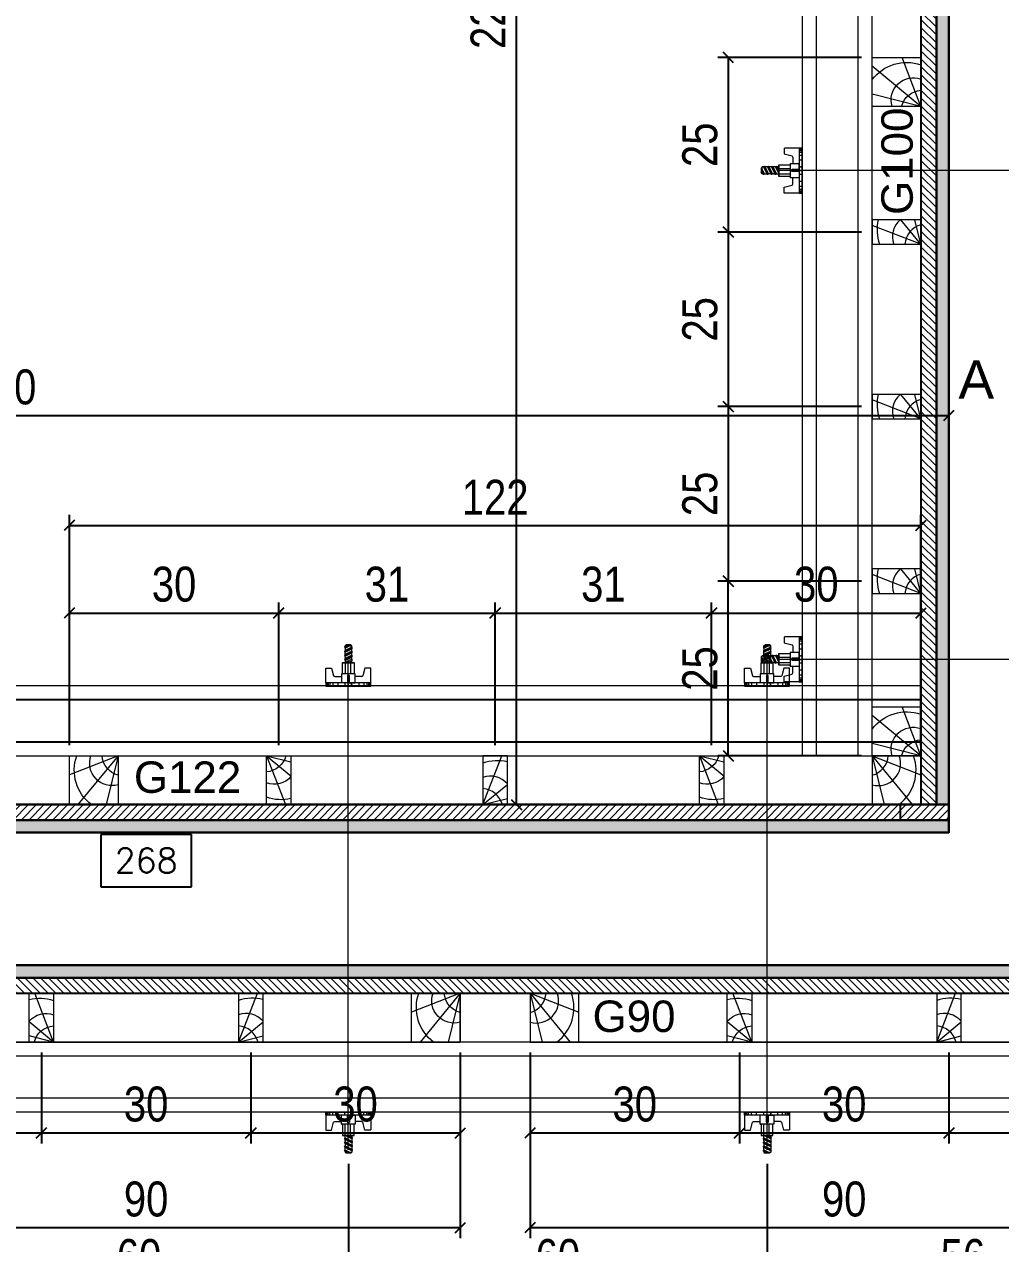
# Model space of a CAD drawing. Extents: x 28748 to 35002, y 14885 to 43501.
# Drawn here: x 34218.2 to 34497.9, y 25573.7 to 25922.9 of the extents above; entities that cross this region are included whole.
import ezdxf
from ezdxf.enums import TextEntityAlignment as Align

# ---------------------------------------------------------------- set-up
doc = ezdxf.new("R2010")
doc.units = 0
for name, color, linetype, lineweight in [('CONCRETO', 251, 'Continuous', 25), ('Hachura', 251, 'Continuous', 9), ('Madeira', 126, 'Continuous', 18), ('Perfil Metálico', 224, 'Continuous', 18), ('Texto Seção', 7, 'Continuous', 15)]:
    doc.layers.add(name, color=color, linetype=linetype, lineweight=lineweight)
for name, color, linetype in [('COTA', 241, 'Continuous'), ('MEIO_PONT', 93, 'Continuous'), ('Painéis', 200, 'Continuous'), ('SARRAFO', 251, 'Continuous'), ('TEXTO_GERAL', 7, 'Continuous')]:
    doc.layers.add(name, color=color, linetype=linetype)
doc.styles.add('ARIAL', font='arial.ttf')
doc.styles.add('COTA TECNICA 2X', font='techl___.ttf', dxfattribs={"height": 10})
doc.styles.add('ROMANS', font='romans.shx')
doc.styles.add('SANSSERIF', font='sas_____.pfb')
doc.dimstyles.new('Cota Seção interna', dxfattribs={"dimtxt": 7, "dimasz": 6, "dimexe": 0.18, "dimexo": 2, "dimgap": -4, "dimtad": 3, "dimdec": 1, "dimlfac": 0.5, "dimzin": 12, "dimdsep": 46, "dimtxsty": 'ROMANS', "dimblk": 'ARCHTICK', "dimcen": 0.09, "dimse1": 1, "dimse2": 1, "dimsd1": 1, "dimsd2": 1, "dimclrd": 180, "dimclre": 5, "dimclrt": 1, "dimadec": 0, "dimazin": 3, "dimtfac": 1, "dimtdec": 1, "dimtofl": 0, "dimtmove": 0, "dimatfit": 3, "dimldrblk": 'ARCHTICK', "dimfxl": 1, "dimtolj": 1, "dimtzin": 0, "dimarcsym": 0})
doc.dimstyles.new('SECAO PILAR', dxfattribs={"dimtxt": 10, "dimasz": 3, "dimexe": 3, "dimexo": 3, "dimgap": 3, "dimtad": 1, "dimdec": 1, "dimlfac": 0.5, "dimzin": 12, "dimdsep": 46, "dimtxsty": 'COTA TECNICA 2X', "dimblk1": 'OBLIQUE', "dimblk2": 'OBLIQUE', "dimsah": 1, "dimcen": 0.9, "dimclrd": 256, "dimclre": 256, "dimclrt": 256, "dimadec": 1, "dimazin": 3, "dimtfac": 1, "dimtdec": 1, "dimtmove": 0, "dimatfit": 3, "dimfxl": 1, "dimtolj": 1, "dimtzin": 12, "dimarcsym": 0})

# ---------------------------------------------------------------- blocks, each defined once
blk = doc.blocks.new('*D1971')
at = {"layer": 'COTA', "color": 180, "lineweight": -2, "transparency": 16777216}
for p, q in [((34266.11, 25690.92), (34240.11, 25690.92)), ((34240.11, 25690.92), (34240.11, 25675.92)), ((34266.11, 25675.92), (34266.11, 25690.92)), ((34240.11, 25675.92), (34266.11, 25675.92))]:
    blk.add_line(p, q, dxfattribs=at)
at = {"layer": 'Defpoints', "color": 0, "transparency": 16777216}
for p in [(33985.11, 25671.92), (33985.11, 25653.43), (34521.11, 25653.43)]:
    blk.add_point(p, dxfattribs=at)
at = {"layer": 'COTA', "color": 1, "transparency": 16777216, "insert": (34253.11, 25683.42), "char_height": 7, "attachment_point": 5, "style": 'ROMANS'}
blk.add_mtext('\\A1;268', dxfattribs=at)
blk = doc.blocks.new('_ArchTick')
at = {"color": 0, "linetype": 'ByBlock', "const_width": 0.15}
blk.add_lwpolyline([(-0.5, -0.5), (0.5, 0.5)], dxfattribs=at)
blk = doc.blocks.new('_Oblique')
at = {"color": 0, "linetype": 'ByBlock', "lineweight": -2}
blk.add_line((-0.5, -0.5), (0.5, 0.5), dxfattribs=at)
blk = doc.blocks.new('*D1972')
at = {"layer": 'COTA', "lineweight": -2, "transparency": 16777216}
for p, q in [((33963.11, 25642.43), (33963.11, 25541.28)), ((34543.11, 25642.43), (34543.11, 25541.28)), ((34543.11, 25544.28), (33963.11, 25544.28))]:
    blk.add_line(p, q, dxfattribs=at)
at = {"layer": 'Defpoints', "color": 0, "transparency": 16777216}
for p in [(33963.11, 25645.43), (34543.11, 25645.43), (33963.11, 25544.28)]:
    blk.add_point(p, dxfattribs=at)
at = {"layer": 'COTA', "lineweight": -2, "transparency": 16777216, "xscale": 3, "yscale": 3, "zscale": 3, "rotation": 180}
blk.add_blockref('_Oblique', (33963.11, 25544.28), dxfattribs=at)
at = {"layer": 'COTA', "lineweight": -2, "transparency": 16777216, "xscale": 3, "yscale": 3, "zscale": 3}
blk.add_blockref('_Oblique', (34543.11, 25544.28), dxfattribs=at)
at = {"layer": 'COTA', "transparency": 16777216, "insert": (34253.11, 25552.42), "char_height": 10, "attachment_point": 5, "style": 'COTA TECNICA 2X'}
blk.add_mtext('\\A1;290 PAINEL', dxfattribs=at)
blk = doc.blocks.new('*D1973')
at = {"layer": 'COTA', "lineweight": -2, "transparency": 16777216}
for p, q in [((33963.11, 25702.43), (33963.11, 25813.91)), ((34483.11, 25702.43), (34483.11, 25813.91)), ((33963.11, 25810.91), (34483.11, 25810.91))]:
    blk.add_line(p, q, dxfattribs=at)
at = {"layer": 'Defpoints', "color": 0, "transparency": 16777216}
for p in [(34483.11, 25810.91), (33963.11, 25699.43), (34483.11, 25699.43)]:
    blk.add_point(p, dxfattribs=at)
at = {"layer": 'COTA', "lineweight": -2, "transparency": 16777216, "xscale": 3, "yscale": 3, "zscale": 3, "rotation": 180}
blk.add_blockref('_Oblique', (33963.11, 25810.91), dxfattribs=at)
at = {"layer": 'COTA', "lineweight": -2, "transparency": 16777216, "xscale": 3, "yscale": 3, "zscale": 3}
blk.add_blockref('_Oblique', (34483.11, 25810.91), dxfattribs=at)
at = {"layer": 'COTA', "transparency": 16777216, "insert": (34212.11, 25819.01), "char_height": 10, "attachment_point": 5, "style": 'COTA TECNICA 2X'}
blk.add_mtext('\\A1;260', dxfattribs=at)
blk = doc.blocks.new('*D1912')
at = {"layer": 'COTA', "lineweight": -2, "transparency": 16777216}
for p, q in [((34480.11, 26151.43), (34356.24, 26151.43)), ((34359.24, 25699.43), (34359.24, 26151.43)), ((34480.11, 25699.43), (34356.24, 25699.43))]:
    blk.add_line(p, q, dxfattribs=at)
at = {"layer": 'Defpoints', "color": 0, "transparency": 16777216}
for p in [(34359.24, 26151.43), (34483.11, 26151.43), (34483.11, 25699.43)]:
    blk.add_point(p, dxfattribs=at)
at = {"layer": 'COTA', "lineweight": -2, "transparency": 16777216, "xscale": 3, "yscale": 3, "zscale": 3}
for p, rotation in [((34359.24, 26151.43), 90), ((34359.24, 25699.43), 270)]:
    blk.add_blockref('_Oblique', p, dxfattribs=dict(at, rotation=rotation))
at = {"layer": 'COTA', "transparency": 16777216, "insert": (34351.14, 25925.43), "char_height": 10, "attachment_point": 5, "rotation": 90, "style": 'COTA TECNICA 2X'}
blk.add_mtext('\\A1;226', dxfattribs=at)
blk = doc.blocks.new('PONTALETE')
at = {"layer": 'Madeira'}
for q in [(2.71, 7), (7, 5.76), (7, 1.74)]:
    blk.add_line((0, 0), q, dxfattribs=at)
blk.add_lwpolyline([(0, 0), (7, 0), (7, 7), (0, 7)], close=True, dxfattribs=at)
for centre, radius, start, end in [((2.04, 0.06), 6.23, 37.2818, 109.0913), ((1.09, 0.9), 3.19, 343.603, 109.9847), ((-0.21, -0.78), 3.09, 14.6322, 86.0383)]:
    blk.add_arc(centre, radius, start, end, dxfattribs=at)
blk = doc.blocks.new('MEIO PONTALETE')
at = {"layer": 'Madeira'}
for q in [(2.71, 7), (3.5, 2.88), (3.5, 0.87)]:
    blk.add_line((0, 0), q, dxfattribs=at)
blk.add_lwpolyline([(0, 0), (3.5, 0), (3.5, 7), (0, 7)], close=True, dxfattribs=at)
for centre, radius, start, end in [((2.04, 0.06), 6.23, 76.4499, 109.0913), ((1.09, 0.9), 3.19, 40.9063, 109.9847), ((-0.21, -0.78), 3.09, 14.6322, 86.0383)]:
    blk.add_arc(centre, radius, start, end, dxfattribs=at)
blk = doc.blocks.new('*D1112')
at = {"layer": 'COTA', "lineweight": -2, "transparency": 16777216}
for p, q in [((34163.11, 25628.43), (34163.11, 25602.4)), ((34223.11, 25628.43), (34223.11, 25602.4)), ((34163.11, 25605.4), (34223.11, 25605.4))]:
    blk.add_line(p, q, dxfattribs=at)
at = {"layer": 'Defpoints', "color": 0, "transparency": 16777216}
for p in [(34163.11, 25631.43), (34223.11, 25631.43), (34223.11, 25605.4)]:
    blk.add_point(p, dxfattribs=at)
at = {"layer": 'COTA', "lineweight": -2, "transparency": 16777216, "xscale": 3, "yscale": 3, "zscale": 3, "rotation": 180}
blk.add_blockref('_Oblique', (34163.11, 25605.4), dxfattribs=at)
at = {"layer": 'COTA', "lineweight": -2, "transparency": 16777216, "xscale": 3, "yscale": 3, "zscale": 3}
blk.add_blockref('_Oblique', (34223.11, 25605.4), dxfattribs=at)
at = {"layer": 'COTA', "transparency": 16777216, "insert": (34193.11, 25613.62), "char_height": 10, "attachment_point": 5, "style": 'COTA TECNICA 2X'}
blk.add_mtext('\\A1;30', dxfattribs=at)
blk = doc.blocks.new('*D1113')
at = {"layer": 'COTA', "lineweight": -2, "transparency": 16777216}
for p, q in [((34223.11, 25628.43), (34223.11, 25602.4)), ((34283.11, 25628.43), (34283.11, 25602.4)), ((34223.11, 25605.4), (34283.11, 25605.4))]:
    blk.add_line(p, q, dxfattribs=at)
at = {"layer": 'Defpoints', "color": 0, "transparency": 16777216}
for p in [(34223.11, 25631.43), (34283.11, 25631.43), (34283.11, 25605.4)]:
    blk.add_point(p, dxfattribs=at)
at = {"layer": 'COTA', "lineweight": -2, "transparency": 16777216, "xscale": 3, "yscale": 3, "zscale": 3, "rotation": 180}
blk.add_blockref('_Oblique', (34223.11, 25605.4), dxfattribs=at)
at = {"layer": 'COTA', "lineweight": -2, "transparency": 16777216, "xscale": 3, "yscale": 3, "zscale": 3}
blk.add_blockref('_Oblique', (34283.11, 25605.4), dxfattribs=at)
at = {"layer": 'COTA', "transparency": 16777216, "insert": (34253.11, 25613.62), "char_height": 10, "attachment_point": 5, "style": 'COTA TECNICA 2X'}
blk.add_mtext('\\A1;30', dxfattribs=at)
blk = doc.blocks.new('*D1114')
at = {"layer": 'COTA', "lineweight": -2, "transparency": 16777216}
for p, q in [((34283.11, 25628.43), (34283.11, 25602.4)), ((34343.11, 25628.43), (34343.11, 25602.4)), ((34283.11, 25605.4), (34343.11, 25605.4))]:
    blk.add_line(p, q, dxfattribs=at)
at = {"layer": 'Defpoints', "color": 0, "transparency": 16777216}
for p in [(34283.11, 25631.43), (34343.11, 25631.43), (34343.11, 25605.4)]:
    blk.add_point(p, dxfattribs=at)
at = {"layer": 'COTA', "lineweight": -2, "transparency": 16777216, "xscale": 3, "yscale": 3, "zscale": 3, "rotation": 180}
blk.add_blockref('_Oblique', (34283.11, 25605.4), dxfattribs=at)
at = {"layer": 'COTA', "lineweight": -2, "transparency": 16777216, "xscale": 3, "yscale": 3, "zscale": 3}
blk.add_blockref('_Oblique', (34343.11, 25605.4), dxfattribs=at)
at = {"layer": 'COTA', "transparency": 16777216, "insert": (34313.11, 25613.62), "char_height": 10, "attachment_point": 5, "style": 'COTA TECNICA 2X'}
blk.add_mtext('\\A1;30', dxfattribs=at)
blk = doc.blocks.new('*D1115')
at = {"layer": 'COTA', "lineweight": -2, "transparency": 16777216}
for p, q in [((34163.11, 25628.43), (34163.11, 25575.29)), ((34343.11, 25628.43), (34343.11, 25575.29)), ((34163.11, 25578.29), (34343.11, 25578.29))]:
    blk.add_line(p, q, dxfattribs=at)
at = {"layer": 'Defpoints', "color": 0, "transparency": 16777216}
for p in [(34163.11, 25631.43), (34343.11, 25631.43), (34343.11, 25578.29)]:
    blk.add_point(p, dxfattribs=at)
at = {"layer": 'COTA', "lineweight": -2, "transparency": 16777216, "xscale": 3, "yscale": 3, "zscale": 3, "rotation": 180}
blk.add_blockref('_Oblique', (34163.11, 25578.29), dxfattribs=at)
at = {"layer": 'COTA', "lineweight": -2, "transparency": 16777216, "xscale": 3, "yscale": 3, "zscale": 3}
blk.add_blockref('_Oblique', (34343.11, 25578.29), dxfattribs=at)
at = {"layer": 'COTA', "transparency": 16777216, "insert": (34253.11, 25586.42), "char_height": 10, "attachment_point": 5, "style": 'COTA TECNICA 2X'}
blk.add_mtext('\\A1;90', dxfattribs=at)
blk = doc.blocks.new('*D1116')
at = {"layer": 'COTA', "lineweight": -2, "transparency": 16777216}
for p, q in [((34363.11, 25628.43), (34363.11, 25602.4)), ((34423.11, 25628.43), (34423.11, 25602.4)), ((34363.11, 25605.4), (34423.11, 25605.4))]:
    blk.add_line(p, q, dxfattribs=at)
at = {"layer": 'Defpoints', "color": 0, "transparency": 16777216}
for p in [(34363.11, 25631.43), (34423.11, 25631.43), (34423.11, 25605.4)]:
    blk.add_point(p, dxfattribs=at)
at = {"layer": 'COTA', "lineweight": -2, "transparency": 16777216, "xscale": 3, "yscale": 3, "zscale": 3, "rotation": 180}
blk.add_blockref('_Oblique', (34363.11, 25605.4), dxfattribs=at)
at = {"layer": 'COTA', "lineweight": -2, "transparency": 16777216, "xscale": 3, "yscale": 3, "zscale": 3}
blk.add_blockref('_Oblique', (34423.11, 25605.4), dxfattribs=at)
at = {"layer": 'COTA', "transparency": 16777216, "insert": (34393.11, 25613.62), "char_height": 10, "attachment_point": 5, "style": 'COTA TECNICA 2X'}
blk.add_mtext('\\A1;30', dxfattribs=at)
blk = doc.blocks.new('*D1117')
at = {"layer": 'COTA', "lineweight": -2, "transparency": 16777216}
for p, q in [((34423.11, 25628.43), (34423.11, 25602.4)), ((34483.11, 25628.43), (34483.11, 25602.4)), ((34423.11, 25605.4), (34483.11, 25605.4))]:
    blk.add_line(p, q, dxfattribs=at)
at = {"layer": 'Defpoints', "color": 0, "transparency": 16777216}
for p in [(34423.11, 25631.43), (34483.11, 25631.43), (34483.11, 25605.4)]:
    blk.add_point(p, dxfattribs=at)
at = {"layer": 'COTA', "lineweight": -2, "transparency": 16777216, "xscale": 3, "yscale": 3, "zscale": 3, "rotation": 180}
blk.add_blockref('_Oblique', (34423.11, 25605.4), dxfattribs=at)
at = {"layer": 'COTA', "lineweight": -2, "transparency": 16777216, "xscale": 3, "yscale": 3, "zscale": 3}
blk.add_blockref('_Oblique', (34483.11, 25605.4), dxfattribs=at)
at = {"layer": 'COTA', "transparency": 16777216, "insert": (34453.11, 25613.62), "char_height": 10, "attachment_point": 5, "style": 'COTA TECNICA 2X'}
blk.add_mtext('\\A1;30', dxfattribs=at)
blk = doc.blocks.new('*D1118')
at = {"layer": 'COTA', "lineweight": -2, "transparency": 16777216}
for p, q in [((34483.11, 25628.43), (34483.11, 25602.4)), ((34543.11, 25628.43), (34543.11, 25602.4)), ((34483.11, 25605.4), (34543.11, 25605.4))]:
    blk.add_line(p, q, dxfattribs=at)
at = {"layer": 'Defpoints', "color": 0, "transparency": 16777216}
for p in [(34483.11, 25631.43), (34543.11, 25631.43), (34543.11, 25605.4)]:
    blk.add_point(p, dxfattribs=at)
at = {"layer": 'COTA', "lineweight": -2, "transparency": 16777216, "xscale": 3, "yscale": 3, "zscale": 3, "rotation": 180}
blk.add_blockref('_Oblique', (34483.11, 25605.4), dxfattribs=at)
at = {"layer": 'COTA', "lineweight": -2, "transparency": 16777216, "xscale": 3, "yscale": 3, "zscale": 3}
blk.add_blockref('_Oblique', (34543.11, 25605.4), dxfattribs=at)
at = {"layer": 'COTA', "transparency": 16777216, "insert": (34513.11, 25613.62), "char_height": 10, "attachment_point": 5, "style": 'COTA TECNICA 2X'}
blk.add_mtext('\\A1;30', dxfattribs=at)
blk = doc.blocks.new('*D1119')
at = {"layer": 'COTA', "lineweight": -2, "transparency": 16777216}
for p, q in [((34363.11, 25628.43), (34363.11, 25575.29)), ((34543.11, 25628.43), (34543.11, 25575.29)), ((34363.11, 25578.29), (34543.11, 25578.29))]:
    blk.add_line(p, q, dxfattribs=at)
at = {"layer": 'Defpoints', "color": 0, "transparency": 16777216}
for p in [(34363.11, 25631.43), (34543.11, 25631.43), (34543.11, 25578.29)]:
    blk.add_point(p, dxfattribs=at)
at = {"layer": 'COTA', "lineweight": -2, "transparency": 16777216, "xscale": 3, "yscale": 3, "zscale": 3, "rotation": 180}
blk.add_blockref('_Oblique', (34363.11, 25578.29), dxfattribs=at)
at = {"layer": 'COTA', "lineweight": -2, "transparency": 16777216, "xscale": 3, "yscale": 3, "zscale": 3}
blk.add_blockref('_Oblique', (34543.11, 25578.29), dxfattribs=at)
at = {"layer": 'COTA', "transparency": 16777216, "insert": (34453.11, 25586.42), "char_height": 10, "attachment_point": 5, "style": 'COTA TECNICA 2X'}
blk.add_mtext('\\A1;90', dxfattribs=at)
blk = doc.blocks.new('*D1120')
at = {"layer": 'COTA', "lineweight": -2, "transparency": 16777216}
for p, q in [((34231.11, 25716.43), (34231.11, 25757.3)), ((34231.11, 25754.3), (34291.11, 25754.3)), ((34291.11, 25716.43), (34291.11, 25757.3))]:
    blk.add_line(p, q, dxfattribs=at)
at = {"layer": 'Defpoints', "color": 0, "transparency": 16777216}
for p in [(34291.11, 25754.3), (34231.11, 25713.43), (34291.11, 25713.43)]:
    blk.add_point(p, dxfattribs=at)
at = {"layer": 'COTA', "lineweight": -2, "transparency": 16777216, "xscale": 3, "yscale": 3, "zscale": 3, "rotation": 180}
blk.add_blockref('_Oblique', (34231.11, 25754.3), dxfattribs=at)
at = {"layer": 'COTA', "lineweight": -2, "transparency": 16777216, "xscale": 3, "yscale": 3, "zscale": 3}
blk.add_blockref('_Oblique', (34291.11, 25754.3), dxfattribs=at)
at = {"layer": 'COTA', "transparency": 16777216, "insert": (34261.11, 25762.52), "char_height": 10, "attachment_point": 5, "style": 'COTA TECNICA 2X'}
blk.add_mtext('\\A1;30', dxfattribs=at)
blk = doc.blocks.new('*D1121')
at = {"layer": 'COTA', "lineweight": -2, "transparency": 16777216}
for p, q in [((34291.11, 25716.43), (34291.11, 25757.3)), ((34291.11, 25754.3), (34353.11, 25754.3)), ((34353.11, 25716.43), (34353.11, 25757.3))]:
    blk.add_line(p, q, dxfattribs=at)
at = {"layer": 'Defpoints', "color": 0, "transparency": 16777216}
for p in [(34353.11, 25754.3), (34291.11, 25713.43), (34353.11, 25713.43)]:
    blk.add_point(p, dxfattribs=at)
at = {"layer": 'COTA', "lineweight": -2, "transparency": 16777216, "xscale": 3, "yscale": 3, "zscale": 3, "rotation": 180}
blk.add_blockref('_Oblique', (34291.11, 25754.3), dxfattribs=at)
at = {"layer": 'COTA', "lineweight": -2, "transparency": 16777216, "xscale": 3, "yscale": 3, "zscale": 3}
blk.add_blockref('_Oblique', (34353.11, 25754.3), dxfattribs=at)
at = {"layer": 'COTA', "transparency": 16777216, "insert": (34322.11, 25762.52), "char_height": 10, "attachment_point": 5, "style": 'COTA TECNICA 2X'}
blk.add_mtext('\\A1;31', dxfattribs=at)
blk = doc.blocks.new('*D1122')
at = {"layer": 'COTA', "lineweight": -2, "transparency": 16777216}
for p, q in [((34353.11, 25716.43), (34353.11, 25757.3)), ((34353.11, 25754.3), (34415.11, 25754.3)), ((34415.11, 25716.43), (34415.11, 25757.3))]:
    blk.add_line(p, q, dxfattribs=at)
at = {"layer": 'Defpoints', "color": 0, "transparency": 16777216}
for p in [(34415.11, 25754.3), (34353.11, 25713.43), (34415.11, 25713.43)]:
    blk.add_point(p, dxfattribs=at)
at = {"layer": 'COTA', "lineweight": -2, "transparency": 16777216, "xscale": 3, "yscale": 3, "zscale": 3, "rotation": 180}
blk.add_blockref('_Oblique', (34353.11, 25754.3), dxfattribs=at)
at = {"layer": 'COTA', "lineweight": -2, "transparency": 16777216, "xscale": 3, "yscale": 3, "zscale": 3}
blk.add_blockref('_Oblique', (34415.11, 25754.3), dxfattribs=at)
at = {"layer": 'COTA', "transparency": 16777216, "insert": (34384.11, 25762.52), "char_height": 10, "attachment_point": 5, "style": 'COTA TECNICA 2X'}
blk.add_mtext('\\A1;31', dxfattribs=at)
blk = doc.blocks.new('*D1123')
at = {"layer": 'COTA', "lineweight": -2, "transparency": 16777216}
for p, q in [((34415.11, 25716.43), (34415.11, 25757.3)), ((34415.11, 25754.3), (34475.11, 25754.3)), ((34475.11, 25716.43), (34475.11, 25757.3))]:
    blk.add_line(p, q, dxfattribs=at)
at = {"layer": 'Defpoints', "color": 0, "transparency": 16777216}
for p in [(34475.11, 25754.3), (34415.11, 25713.43), (34475.11, 25713.43)]:
    blk.add_point(p, dxfattribs=at)
at = {"layer": 'COTA', "lineweight": -2, "transparency": 16777216, "xscale": 3, "yscale": 3, "zscale": 3, "rotation": 180}
blk.add_blockref('_Oblique', (34415.11, 25754.3), dxfattribs=at)
at = {"layer": 'COTA', "lineweight": -2, "transparency": 16777216, "xscale": 3, "yscale": 3, "zscale": 3}
blk.add_blockref('_Oblique', (34475.11, 25754.3), dxfattribs=at)
at = {"layer": 'COTA', "transparency": 16777216, "insert": (34445.11, 25762.52), "char_height": 10, "attachment_point": 5, "style": 'COTA TECNICA 2X'}
blk.add_mtext('\\A1;30', dxfattribs=at)
blk = doc.blocks.new('*D1124')
at = {"layer": 'COTA', "lineweight": -2, "transparency": 16777216}
for p, q in [((34231.11, 25716.43), (34231.11, 25782.42)), ((34475.11, 25716.43), (34475.11, 25782.42)), ((34231.11, 25779.42), (34475.11, 25779.42))]:
    blk.add_line(p, q, dxfattribs=at)
at = {"layer": 'Defpoints', "color": 0, "transparency": 16777216}
for p in [(34475.11, 25779.42), (34231.11, 25713.43), (34475.11, 25713.43)]:
    blk.add_point(p, dxfattribs=at)
at = {"layer": 'COTA', "lineweight": -2, "transparency": 16777216, "xscale": 3, "yscale": 3, "zscale": 3, "rotation": 180}
blk.add_blockref('_Oblique', (34231.11, 25779.42), dxfattribs=at)
at = {"layer": 'COTA', "lineweight": -2, "transparency": 16777216, "xscale": 3, "yscale": 3, "zscale": 3}
blk.add_blockref('_Oblique', (34475.11, 25779.42), dxfattribs=at)
at = {"layer": 'COTA', "transparency": 16777216, "insert": (34353.11, 25787.48), "char_height": 10, "attachment_point": 5, "style": 'COTA TECNICA 2X'}
blk.add_mtext('\\A1;122', dxfattribs=at)
blk = doc.blocks.new('*D1990')
at = {"layer": 'COTA', "linetype": 'ByBlock', "lineweight": -2, "transparency": 16777216}
for p, q in [((34458.11, 25913.43), (34416.91, 25913.43)), ((34419.91, 25913.43), (34419.91, 25863.43)), ((34458.11, 25863.43), (34416.91, 25863.43))]:
    blk.add_line(p, q, dxfattribs=at)
at = {"layer": 'Defpoints', "color": 0, "linetype": 'ByBlock', "transparency": 16777216}
for p in [(34461.11, 25913.43), (34419.91, 25863.43), (34461.11, 25863.43)]:
    blk.add_point(p, dxfattribs=at)
at = {"layer": 'COTA', "linetype": 'ByBlock', "lineweight": -2, "transparency": 16777216, "xscale": 3, "yscale": 3, "zscale": 3}
for p, rotation in [((34419.91, 25913.43), 90), ((34419.91, 25863.43), 270)]:
    blk.add_blockref('_Oblique', p, dxfattribs=dict(at, rotation=rotation))
at = {"layer": 'COTA', "linetype": 'ByBlock', "transparency": 16777216, "insert": (34411.8, 25888.43), "char_height": 10, "attachment_point": 5, "rotation": 90, "style": 'COTA TECNICA 2X'}
blk.add_mtext('\\A1;25', dxfattribs=at)
blk = doc.blocks.new('*D1991')
at = {"layer": 'COTA', "linetype": 'ByBlock', "lineweight": -2, "transparency": 16777216}
for p, q in [((34458.11, 25863.43), (34416.91, 25863.43)), ((34419.91, 25863.43), (34419.91, 25813.43)), ((34458.11, 25813.43), (34416.91, 25813.43))]:
    blk.add_line(p, q, dxfattribs=at)
at = {"layer": 'Defpoints', "color": 0, "linetype": 'ByBlock', "transparency": 16777216}
for p in [(34461.11, 25863.43), (34419.91, 25813.43), (34461.11, 25813.43)]:
    blk.add_point(p, dxfattribs=at)
at = {"layer": 'COTA', "linetype": 'ByBlock', "lineweight": -2, "transparency": 16777216, "xscale": 3, "yscale": 3, "zscale": 3}
for p, rotation in [((34419.91, 25863.43), 90), ((34419.91, 25813.43), 270)]:
    blk.add_blockref('_Oblique', p, dxfattribs=dict(at, rotation=rotation))
at = {"layer": 'COTA', "linetype": 'ByBlock', "transparency": 16777216, "insert": (34411.8, 25838.43), "char_height": 10, "attachment_point": 5, "rotation": 90, "style": 'COTA TECNICA 2X'}
blk.add_mtext('\\A1;25', dxfattribs=at)
blk = doc.blocks.new('*D1992')
at = {"layer": 'COTA', "linetype": 'ByBlock', "lineweight": -2, "transparency": 16777216}
for p, q in [((34458.11, 25813.43), (34416.91, 25813.43)), ((34419.91, 25813.43), (34419.91, 25763.43)), ((34458.11, 25763.43), (34416.91, 25763.43))]:
    blk.add_line(p, q, dxfattribs=at)
at = {"layer": 'Defpoints', "color": 0, "linetype": 'ByBlock', "transparency": 16777216}
for p in [(34461.11, 25813.43), (34419.91, 25763.43), (34461.11, 25763.43)]:
    blk.add_point(p, dxfattribs=at)
at = {"layer": 'COTA', "linetype": 'ByBlock', "lineweight": -2, "transparency": 16777216, "xscale": 3, "yscale": 3, "zscale": 3}
for p, rotation in [((34419.91, 25813.43), 90), ((34419.91, 25763.43), 270)]:
    blk.add_blockref('_Oblique', p, dxfattribs=dict(at, rotation=rotation))
at = {"layer": 'COTA', "linetype": 'ByBlock', "transparency": 16777216, "insert": (34411.8, 25788.43), "char_height": 10, "attachment_point": 5, "rotation": 90, "style": 'COTA TECNICA 2X'}
blk.add_mtext('\\A1;25', dxfattribs=at)
blk = doc.blocks.new('*D1993')
at = {"layer": 'COTA', "linetype": 'ByBlock', "lineweight": -2, "transparency": 16777216}
for p, q in [((34458.11, 25763.43), (34416.91, 25763.43)), ((34419.91, 25713.43), (34419.91, 25763.43)), ((34458.11, 25713.43), (34416.91, 25713.43))]:
    blk.add_line(p, q, dxfattribs=at)
at = {"layer": 'Defpoints', "color": 0, "linetype": 'ByBlock', "transparency": 16777216}
for p in [(34419.91, 25763.43), (34461.11, 25763.43), (34461.11, 25713.43)]:
    blk.add_point(p, dxfattribs=at)
at = {"layer": 'COTA', "linetype": 'ByBlock', "lineweight": -2, "transparency": 16777216, "xscale": 3, "yscale": 3, "zscale": 3}
for p, rotation in [((34419.91, 25763.43), 90), ((34419.91, 25713.43), 270)]:
    blk.add_blockref('_Oblique', p, dxfattribs=dict(at, rotation=rotation))
at = {"layer": 'COTA', "linetype": 'ByBlock', "transparency": 16777216, "insert": (34411.8, 25738.43), "char_height": 10, "attachment_point": 5, "rotation": 90, "style": 'COTA TECNICA 2X'}
blk.add_mtext('\\A1;25', dxfattribs=at)
blk = doc.blocks.new('C')
at = {"layer": 'Hachura', "color": 0}
for p, q in [((0, 3.22), (0, -3.22)), ((0.45, 3.22), (0, 3.22)), ((0.46, 3.16), (0, 3.16)), ((0.46, 3.05), (0, 3.05)), ((0.46, 2.88), (0, 2.88)), ((0, 2.75), (0, -1.16)), ((0.46, 2.65), (0, 2.65)), ((0.46, 2.23), (0, 2.23)), ((0.45, -3.23), (0.45, 3.22)), ((0.45, 3.22), (2.58, 3.22)), ((1.35, 1.94), (1.35, 0.96)), ((2.58, 2.39), (1.47, 2.09)), ((2.58, 3.22), (2.58, 2.39)), ((0.46, 1.51), (0, 1.51)), ((0.39, 0.49), (0.17, 0.49)), ((1.74, 0.97), (0.45, 0.97)), ((1.45, 0.1), (0.45, 0.1)), ((1.74, -0.97), (1.74, 0.97)), ((1.74, 0.97), (1.74, 0.84)), ((1.74, 0.97), (1.74, 0.84)), ((1.74, 0.84), (3.35, 0.84)), ((3.35, 0.45), (1.74, 0.45)), ((3.32, 0.84), (3.32, -0.84)), ((3.35, 0.84), (3.35, -0.84)), ((3.68, 0.45), (3.35, 0.45)), ((3.84, -0.52), (3.35, 0.45)), ((3.35, 0.06), (3.67, -0.57)), ((3.68, 0.45), (4.16, -0.52)), ((3.72, 0.5), (4.25, -0.57)), ((4.37, -0.55), (3.83, 0.53)), ((4.15, 0.45), (3.93, 0.45)), ((4.42, -0.52), (3.93, 0.45)), ((4.15, 0.45), (4.26, 0.45)), ((4.26, 0.45), (4.74, -0.52)), ((4.3, 0.5), (4.83, -0.57)), ((4.95, -0.55), (4.41, 0.53)), ((4.51, 0.45), (4.84, 0.45)), ((5, -0.52), (4.51, 0.45)), ((4.84, 0.45), (5.32, -0.52)), ((4.88, 0.5), (5.41, -0.57)), ((5.53, -0.55), (4.99, 0.53)), ((5.58, -0.52), (5.09, 0.45)), ((5.42, 0.45), (5.09, 0.45)), ((5.58, -0.52), (5.09, 0.45)), ((5.42, 0.45), (5.74, -0.19)), ((5.46, 0.5), (5.74, -0.07)), ((5.74, 0.19), (5.57, 0.53)), ((5.74, 0.32), (5.68, 0.45)), ((5.68, 0.45), (5.74, 0.45)), ((5.74, 0.45), (5.9, 0.29)), ((5.74, 0.45), (5.74, -0.52)), ((5.9, -0.36), (5.9, 0.29)), ((0.45, 0), (0, 0)), ((0.46, -1.52), (0, -1.52)), ((0.08, -0.48), (0.29, -0.48)), ((0.29, -0.48), (0.4, -0.48)), ((0.45, 0), (0.45, -0.97)), ((0.45, -0.16), (1.45, -0.16)), ((0.45, -0.65), (0.45, -0.32)), ((0.45, -3.23), (0.45, -0.65)), ((0.45, -0.97), (1.74, -0.97)), ((1.35, -1.94), (1.35, -0.97)), ((3.35, -0.32), (1.74, -0.32)), ((3.35, -0.84), (1.74, -0.84)), ((3.35, -0.07), (3.58, -0.52)), ((3.35, -0.52), (3.58, -0.52)), ((3.84, -0.52), (4.16, -0.52)), ((4.42, -0.52), (4.74, -0.52)), ((4.63, -0.52), (4.74, -0.52)), ((5, -0.52), (5.32, -0.52)), ((5.58, -0.52), (5.74, -0.52)), ((5.74, -0.52), (5.9, -0.36)), ((5.74, -0.52), (5.74, -0.52)), ((0.46, -2.23), (0, -2.23)), ((0.46, -2.65), (0, -2.65)), ((0.46, -2.88), (0, -2.88)), ((0.46, -3.05), (0, -3.05)), ((0.46, -3.16), (0, -3.16)), ((0, -3.22), (2.57, -3.22)), ((2.58, -2.39), (1.47, -2.1)), ((2.58, -3.23), (2.58, -2.39))]:
    blk.add_line(p, q, dxfattribs=at)
for centre, radius, start, end in [((1.52, 1.94), 0.161, 104.7436, 180), ((1.44, -0.03), 0.129, 272.695, 87.305), ((3.81, 0.39), 0.143, 25.5688, 154.4312), ((4.39, 0.39), 0.143, 25.5688, 154.4312), ((4.97, 0.39), 0.143, 25.5688, 154.4312), ((5.55, 0.39), 0.143, 25.5688, 154.4312), ((0.17, -0.37), 0.174, 221.744, 317.8592), ((3.71, -0.4), 0.174, 222.1408, 318.256), ((4.29, -0.4), 0.174, 222.1408, 318.256), ((4.87, -0.4), 0.174, 222.1408, 318.256), ((5.45, -0.4), 0.174, 222.1408, 318.256), ((5.61, -0.4), 0.174, 317.8592, 318.256), ((1.52, -1.94), 0.161, 180, 255.2564)]:
    blk.add_arc(centre, radius, start, end, dxfattribs=at)
blk = doc.blocks.new('*D1997')
at = {"layer": 'COTA', "linetype": 'ByBlock', "lineweight": -2, "transparency": 16777216}
for p, q in [((34191.08, 25596.62), (34191.08, 25558.83)), ((34311.08, 25596.6), (34311.08, 25558.83)), ((34191.08, 25561.83), (34311.08, 25561.83))]:
    blk.add_line(p, q, dxfattribs=at)
at = {"layer": 'Defpoints', "color": 0, "linetype": 'ByBlock', "transparency": 16777216}
for p in [(34191.08, 25599.62), (34311.08, 25599.6), (34311.08, 25561.83)]:
    blk.add_point(p, dxfattribs=at)
at = {"layer": 'COTA', "linetype": 'ByBlock', "lineweight": -2, "transparency": 16777216, "xscale": 3, "yscale": 3, "zscale": 3, "rotation": 180}
blk.add_blockref('_Oblique', (34191.08, 25561.83), dxfattribs=at)
at = {"layer": 'COTA', "linetype": 'ByBlock', "lineweight": -2, "transparency": 16777216, "xscale": 3, "yscale": 3, "zscale": 3}
blk.add_blockref('_Oblique', (34311.08, 25561.83), dxfattribs=at)
at = {"layer": 'COTA', "linetype": 'ByBlock', "transparency": 16777216, "insert": (34251.08, 25569.93), "char_height": 10, "attachment_point": 5, "style": 'COTA TECNICA 2X'}
blk.add_mtext('\\A1;60', dxfattribs=at)
blk = doc.blocks.new('*D1998')
at = {"layer": 'COTA', "linetype": 'ByBlock', "lineweight": -2, "transparency": 16777216}
for p, q in [((34311.08, 25596.6), (34311.08, 25558.83)), ((34431.08, 25596.6), (34431.08, 25558.83)), ((34311.08, 25561.83), (34431.08, 25561.83))]:
    blk.add_line(p, q, dxfattribs=at)
at = {"layer": 'Defpoints', "color": 0, "linetype": 'ByBlock', "transparency": 16777216}
for p in [(34311.08, 25599.6), (34431.08, 25599.6), (34431.08, 25561.83)]:
    blk.add_point(p, dxfattribs=at)
at = {"layer": 'COTA', "linetype": 'ByBlock', "lineweight": -2, "transparency": 16777216, "xscale": 3, "yscale": 3, "zscale": 3, "rotation": 180}
blk.add_blockref('_Oblique', (34311.08, 25561.83), dxfattribs=at)
at = {"layer": 'COTA', "linetype": 'ByBlock', "lineweight": -2, "transparency": 16777216, "xscale": 3, "yscale": 3, "zscale": 3}
blk.add_blockref('_Oblique', (34431.08, 25561.83), dxfattribs=at)
at = {"layer": 'COTA', "linetype": 'ByBlock', "transparency": 16777216, "insert": (34371.08, 25569.93), "char_height": 10, "attachment_point": 5, "style": 'COTA TECNICA 2X'}
blk.add_mtext('\\A1;60', dxfattribs=at)
blk = doc.blocks.new('*D1999')
at = {"layer": 'COTA', "linetype": 'ByBlock', "lineweight": -2, "transparency": 16777216}
for p, q in [((34543.15, 26148.43), (34543.15, 25558.83)), ((34431.08, 25596.6), (34431.08, 25558.83)), ((34431.08, 25561.83), (34543.15, 25561.83))]:
    blk.add_line(p, q, dxfattribs=at)
at = {"layer": 'Defpoints', "color": 0, "linetype": 'ByBlock', "transparency": 16777216}
for p in [(34543.15, 26151.43), (34431.08, 25599.6), (34543.15, 25561.83)]:
    blk.add_point(p, dxfattribs=at)
at = {"layer": 'COTA', "linetype": 'ByBlock', "lineweight": -2, "transparency": 16777216, "xscale": 3, "yscale": 3, "zscale": 3, "rotation": 180}
blk.add_blockref('_Oblique', (34431.08, 25561.83), dxfattribs=at)
at = {"layer": 'COTA', "linetype": 'ByBlock', "lineweight": -2, "transparency": 16777216, "xscale": 3, "yscale": 3, "zscale": 3}
blk.add_blockref('_Oblique', (34543.15, 25561.83), dxfattribs=at)
at = {"layer": 'COTA', "linetype": 'ByBlock', "transparency": 16777216, "insert": (34487.12, 25569.94), "char_height": 10, "attachment_point": 5, "style": 'COTA TECNICA 2X'}
blk.add_mtext('\\A1;56', dxfattribs=at)

msp = doc.modelspace()

# ---------------------------------------------------------------- hatches: boundary and pattern name
at = {"layer": 'Hachura'}
h = msp.add_hatch(dxfattribs=at)
h.set_pattern_fill('ANSI31', color=256, scale=0.5, angle=270, style=0)
h.set_pattern_definition([(315, (58063.3306, 16774.0861), (1.12253202, 1.12253202), [])])
h.paths.add_polyline_path([(34479.51, 25699.43), (34475.11, 25699.43), (34475.11, 26151.43), (34479.51, 26151.43)])
h = msp.add_hatch(color=256, dxfattribs=at)
h.dxf.hatch_style = 1
h.paths.add_polyline_path([(34483.11, 25699.43), (34483.11, 26151.43), (34479.51, 26151.43), (34479.51, 25699.43)])
h = msp.add_hatch(dxfattribs=at)
h.set_pattern_fill('ANSI31', color=256, scale=0.5, angle=360, style=0)
h.set_pattern_definition([(45, (44367.4743, 48978.8461), (-1.12253202, 1.12253202), [])])
h.paths.add_polyline_path([(33963.11, 25695.03), (33963.11, 25699.43), (34483.11, 25699.43), (34483.11, 25695.03)])
h = msp.add_hatch(color=256, dxfattribs=at)
h.dxf.hatch_style = 1
h.paths.add_polyline_path([(33963.11, 25691.43), (34483.11, 25691.43), (34483.11, 25695.03), (33963.11, 25695.03)])
h = msp.add_hatch(color=256, dxfattribs=at)
h.dxf.hatch_style = 1
h.paths.add_polyline_path([(34543.11, 25649.83), (34543.11, 25653.43), (33963.11, 25653.43), (33963.11, 25649.83)])
h = msp.add_hatch(dxfattribs=at)
h.set_pattern_fill('ANSI31', color=256, scale=0.5, angle=270, style=0)
h.set_pattern_definition([(315, (26601.7328, 15005.1352), (1.12253202, 1.12253202), [])])
h.paths.add_polyline_path([(33963.11, 25645.43), (33963.11, 25649.83), (34543.11, 25649.83), (34543.11, 25645.43)])

# ---------------------------------------------------------------- linework, layer by layer
at = {"layer": 'CONCRETO', "color": 2}
msp.add_lwpolyline([(34521.11, 26129.43), (34483.11, 26129.43), (34483.11, 25691.43), (33985.11, 25691.43), (33985.11, 25653.43), (34521.11, 25653.43)], close=True, dxfattribs=at)
at = {"layer": 'Hachura'}
for p, q in [((34573.89, 25881.03), (34434.09, 25881.04)), ((34311.02, 25600.6), (34311.03, 25740.4)), ((34431.02, 25600.6), (34431.03, 25740.4)), ((34573.88, 25741.03), (34434.08, 25741.04))]:
    msp.add_line(p, q, dxfattribs=at)
at = {"layer": 'Madeira'}
for points in [[(34461.11, 25913.43), (34475.11, 25913.43), (34475.11, 25713.43), (34461.11, 25713.43)], [(34231.11, 25699.43), (34231.11, 25713.43), (34475.11, 25713.43), (34475.11, 25699.43)], [(34543.11, 25645.43), (34543.11, 25631.43), (33963.11, 25631.43), (33963.11, 25645.43)], [(34163.11, 25645.43), (34163.11, 25631.43), (34343.11, 25631.43), (34343.11, 25645.43)], [(34363.11, 25645.43), (34363.11, 25631.43), (34543.11, 25631.43), (34543.11, 25645.43)]]:
    msp.add_lwpolyline(points, close=True, dxfattribs=at)
at = {"layer": 'Painéis'}
for points in [[(34483.11, 25699.43), (34483.11, 26151.43), (34479.51, 26151.43), (34479.51, 25699.43)], [(33963.11, 25691.43), (34483.11, 25691.43), (34483.11, 25695.03), (33963.11, 25695.03)], [(34543.11, 25649.83), (34543.11, 25653.43), (33963.11, 25653.43), (33963.11, 25649.83)]]:
    msp.add_lwpolyline(points, close=True, dxfattribs=at)
at = {"layer": 'Perfil Metálico'}
for points in [[(34441.11, 25713.43), (34461.11, 25713.43), (34461.11, 26175.79), (34441.11, 26175.79)], [(34457.11, 26175.79), (34445.11, 26175.79), (34445.11, 25713.43), (34457.11, 25713.43)], [(33931.17, 25733.43), (33931.17, 25713.43), (34475.11, 25713.43), (34475.11, 25733.43)], [(33931.17, 25631.43), (33931.17, 25611.43), (34581.43, 25611.43), (34581.43, 25631.43)], [(34581.43, 25615.43), (34581.43, 25627.43), (33931.17, 25627.43), (33931.17, 25615.43)]]:
    msp.add_lwpolyline(points, close=True, dxfattribs=at)
at = {"layer": 'SARRAFO'}
msp.add_line((34469.11, 25699.43), (34469.11, 25695.03), dxfattribs=at)
for points in [[(34479.51, 25699.43), (34479.51, 26151.43), (34475.11, 26151.43), (34475.11, 25699.43)], [(34475.11, 25717.43), (34475.11, 25729.43), (33931.17, 25729.43), (33931.17, 25717.43)], [(34483.11, 25699.43), (33963.11, 25699.43), (33963.11, 25695.03), (34483.11, 25695.03)], [(34483.11, 25699.43), (34483.11, 25695.03), (33963.11, 25695.03), (33963.11, 25699.43)], [(34543.11, 25649.83), (33963.11, 25649.83), (33963.11, 25645.43), (34543.11, 25645.43)], [(34543.11, 25649.83), (33963.11, 25649.83), (33963.11, 25645.43), (34543.11, 25645.43)]]:
    msp.add_lwpolyline(points, close=True, dxfattribs=at)

# ---------------------------------------------------------------- block references
at = {"layer": 'Hachura', "linetype": 'Continuous', "yscale": 2, "zscale": 2}
for p, xscale, rotation in [((34441.11, 25881.03), 2, 180), ((34441.11, 25741.03), 2, 180), ((34311.02, 25733.4), 2, 90.00000000000001), ((34431.02, 25733.4), 2, 90.00000000000001), ((34311.02, 25611.4), -2, 90), ((34431.02, 25611.4), -2, 90)]:
    msp.add_blockref('C', p, dxfattribs=dict(at, xscale=xscale, rotation=rotation))
at = {"layer": 'Madeira'}
for name, p, xscale, yscale, zscale, rotation in [('PONTALETE', (34245.11, 25713.43), -2, 2, 2, 90), ('MEIO PONTALETE', (34287.61, 25713.43), -1.999999997962732, 1.999999997962732, 1.999999997962732, 180), ('MEIO PONTALETE', (34411.61, 25713.43), -1.999999997962732, 1.999999997962732, 1.999999997962732, 180), ('PONTALETE', (34461.11, 25713.43), 2, 2, 2, 270)]:
    msp.add_blockref(name, p, dxfattribs=dict(at, xscale=xscale, yscale=yscale, zscale=zscale, rotation=rotation))
at = {"layer": 'Madeira', "xscale": 1.999999997962732, "yscale": 1.999999997962732, "zscale": 1.999999997962732}
msp.add_blockref('MEIO PONTALETE', (34349.61, 25699.43), dxfattribs=at)
at = {"layer": 'MEIO_PONT'}
for name, p, xscale, yscale, zscale in [('PONTALETE', (34475.11, 25899.43), -2, 2, 2), ('PONTALETE', (34475.11, 25713.43), -2, 2, 2), ('MEIO PONTALETE', (34226.61, 25631.43), -1.999999997962732, 1.999999997962732, 1.999999997962732), ('MEIO PONTALETE', (34279.61, 25631.43), 1.999999997962732, 1.999999997962732, 1.999999997962732), ('MEIO PONTALETE', (34426.61, 25631.43), -1.999999997962732, 1.999999997962732, 1.999999997962732), ('MEIO PONTALETE', (34479.61, 25631.43), 1.999999997962732, 1.999999997962732, 1.999999997962732)]:
    msp.add_blockref(name, p, dxfattribs=dict(at, xscale=xscale, yscale=yscale, zscale=zscale))
for name, p, xscale, yscale, zscale, rotation in [('MEIO PONTALETE', (34475.11, 25859.93), 1.999999997962732, 1.999999997962732, 1.999999997962732, 90.00000000000001), ('MEIO PONTALETE', (34475.11, 25809.93), 1.999999997962732, 1.999999997962732, 1.999999997962732, 90.00000000000001), ('MEIO PONTALETE', (34475.11, 25759.93), 1.999999997962732, 1.999999997962732, 1.999999997962732, 90.00000000000001), ('PONTALETE', (34343.11, 25645.43), -2, 2, 2, 90.00000000000007), ('PONTALETE', (34363.11, 25645.43), 2, 2, 2, 270)]:
    msp.add_blockref(name, p, dxfattribs=dict(at, xscale=xscale, yscale=yscale, zscale=zscale, rotation=rotation))

# ---------------------------------------------------------------- texts
at = {"layer": 'Texto Seção', "color": 0, "linetype": 'Continuous', "style": 'SANSSERIF'}
msp.add_text('G100', height=9, rotation=90, dxfattribs=at).set_placement((34468.25, 25868.33), align=Align.MIDDLE_LEFT)
at = {"layer": 'TEXTO_GERAL', "style": 'ARIAL'}
msp.add_text('A', height=11, dxfattribs=at).set_placement((34490.95, 25821.18), align=Align.MIDDLE_CENTER)
at = {"layer": 'TEXTO_GERAL', "color": 0, "linetype": 'Continuous', "style": 'SANSSERIF'}
for s, p in [('G122', (34249.61, 25707.31)), ('G90', (34381.02, 25638.82))]:
    msp.add_text(s, height=9, dxfattribs=at).set_placement(p, align=Align.MIDDLE_LEFT)

# ---------------------------------------------------------------- dimensions: what is measured, and where the dimension line sits
at = {"layer": 'COTA'}
for base, p1, p2, angle, dimstyle, picture, middle in [((34359.24, 26151.43), (34483.11, 25699.43), (34483.11, 26151.43), 270, 'SECAO PILAR', '*D1912', (34351.14, 25925.43)), ((33985.11, 25671.92), (34521.11, 25653.43), (33985.11, 25653.43), 180, 'Cota Seção interna', '*D1971', (34253.11, 25683.42))]:
    dim = msp.add_linear_dim(base=base, p1=p1, p2=p2, angle=angle, dimstyle=dimstyle, dxfattribs=at)
    dim.commit()
    dim.dimension.update_dxf_attribs({"geometry": picture, "text_midpoint": middle})
at = {"layer": 'COTA', "linetype": 'ByBlock'}
for base, p1, p2, picture, middle in [((34543.15, 25561.83), (34431.08, 25599.6), (34543.15, 26151.43), '*D1999', (34487.12, 25569.94)), ((34311.08, 25561.83), (34191.08, 25599.62), (34311.08, 25599.6), '*D1997', (34251.08, 25569.93)), ((34431.08, 25561.83), (34311.08, 25599.6), (34431.08, 25599.6), '*D1998', (34371.08, 25569.93))]:
    dim = msp.add_linear_dim(base=base, p1=p1, p2=p2, dimstyle='SECAO PILAR', override={"dimtmove": 1}, dxfattribs=at)
    dim.commit()
    dim.dimension.update_dxf_attribs({"geometry": picture, "text_midpoint": middle})
for base, p1, p2, picture, middle in [((34419.91, 25863.43), (34461.11, 25913.43), (34461.11, 25863.43), '*D1990', (34411.8, 25888.43)), ((34419.91, 25813.43), (34461.11, 25863.43), (34461.11, 25813.43), '*D1991', (34411.8, 25838.43)), ((34419.91, 25763.43), (34461.11, 25813.43), (34461.11, 25763.43), '*D1992', (34411.8, 25788.43)), ((34419.91, 25763.43), (34461.11, 25713.43), (34461.11, 25763.43), '*D1993', (34411.8, 25738.43))]:
    dim = msp.add_linear_dim(base=base, p1=p1, p2=p2, angle=270, dimstyle='SECAO PILAR', override={"dimtmove": 1}, dxfattribs=at)
    dim.commit()
    dim.dimension.update_dxf_attribs({"geometry": picture, "text_midpoint": middle})
at = {"layer": 'COTA'}
dim = msp.add_linear_dim(base=(34483.11, 25810.91), p1=(33963.11, 25699.43), p2=(34483.11, 25699.43), dimstyle='SECAO PILAR', dxfattribs=at)
dim.commit()
dim.dimension.update_dxf_attribs({"geometry": '*D1973', "text_midpoint": (34212.11, 25810.91), "dimtype": 160})
for base, p1, p2, picture, middle in [((34475.11, 25779.42), (34231.11, 25713.43), (34475.11, 25713.43), '*D1124', (34353.11, 25787.48)), ((34291.11, 25754.3), (34231.11, 25713.43), (34291.11, 25713.43), '*D1120', (34261.11, 25762.52)), ((34353.11, 25754.3), (34291.11, 25713.43), (34353.11, 25713.43), '*D1121', (34322.11, 25762.52)), ((34415.11, 25754.3), (34353.11, 25713.43), (34415.11, 25713.43), '*D1122', (34384.11, 25762.52)), ((34475.11, 25754.3), (34415.11, 25713.43), (34475.11, 25713.43), '*D1123', (34445.11, 25762.52)), ((34223.11, 25605.4), (34163.11, 25631.43), (34223.11, 25631.43), '*D1112', (34193.11, 25613.62)), ((34343.11, 25578.29), (34163.11, 25631.43), (34343.11, 25631.43), '*D1115', (34253.11, 25586.42)), ((34283.11, 25605.4), (34223.11, 25631.43), (34283.11, 25631.43), '*D1113', (34253.11, 25613.62)), ((34343.11, 25605.4), (34283.11, 25631.43), (34343.11, 25631.43), '*D1114', (34313.11, 25613.62)), ((34423.11, 25605.4), (34363.11, 25631.43), (34423.11, 25631.43), '*D1116', (34393.11, 25613.62)), ((34543.11, 25578.29), (34363.11, 25631.43), (34543.11, 25631.43), '*D1119', (34453.11, 25586.42)), ((34483.11, 25605.4), (34423.11, 25631.43), (34483.11, 25631.43), '*D1117', (34453.11, 25613.62)), ((34543.11, 25605.4), (34483.11, 25631.43), (34543.11, 25631.43), '*D1118', (34513.11, 25613.62))]:
    dim = msp.add_linear_dim(base=base, p1=p1, p2=p2, dimstyle='SECAO PILAR', dxfattribs=at)
    dim.commit()
    dim.dimension.update_dxf_attribs({"geometry": picture, "text_midpoint": middle})
dim = msp.add_linear_dim(base=(33963.11, 25544.28), p1=(34543.11, 25645.43), p2=(33963.11, 25645.43), text='<> PAINEL', dimstyle='SECAO PILAR', dxfattribs=at)
dim.commit()
dim.dimension.update_dxf_attribs({"geometry": '*D1972', "text_midpoint": (34253.11, 25544.28), "dimtype": 160})

doc.saveas('drawing.dxf')
